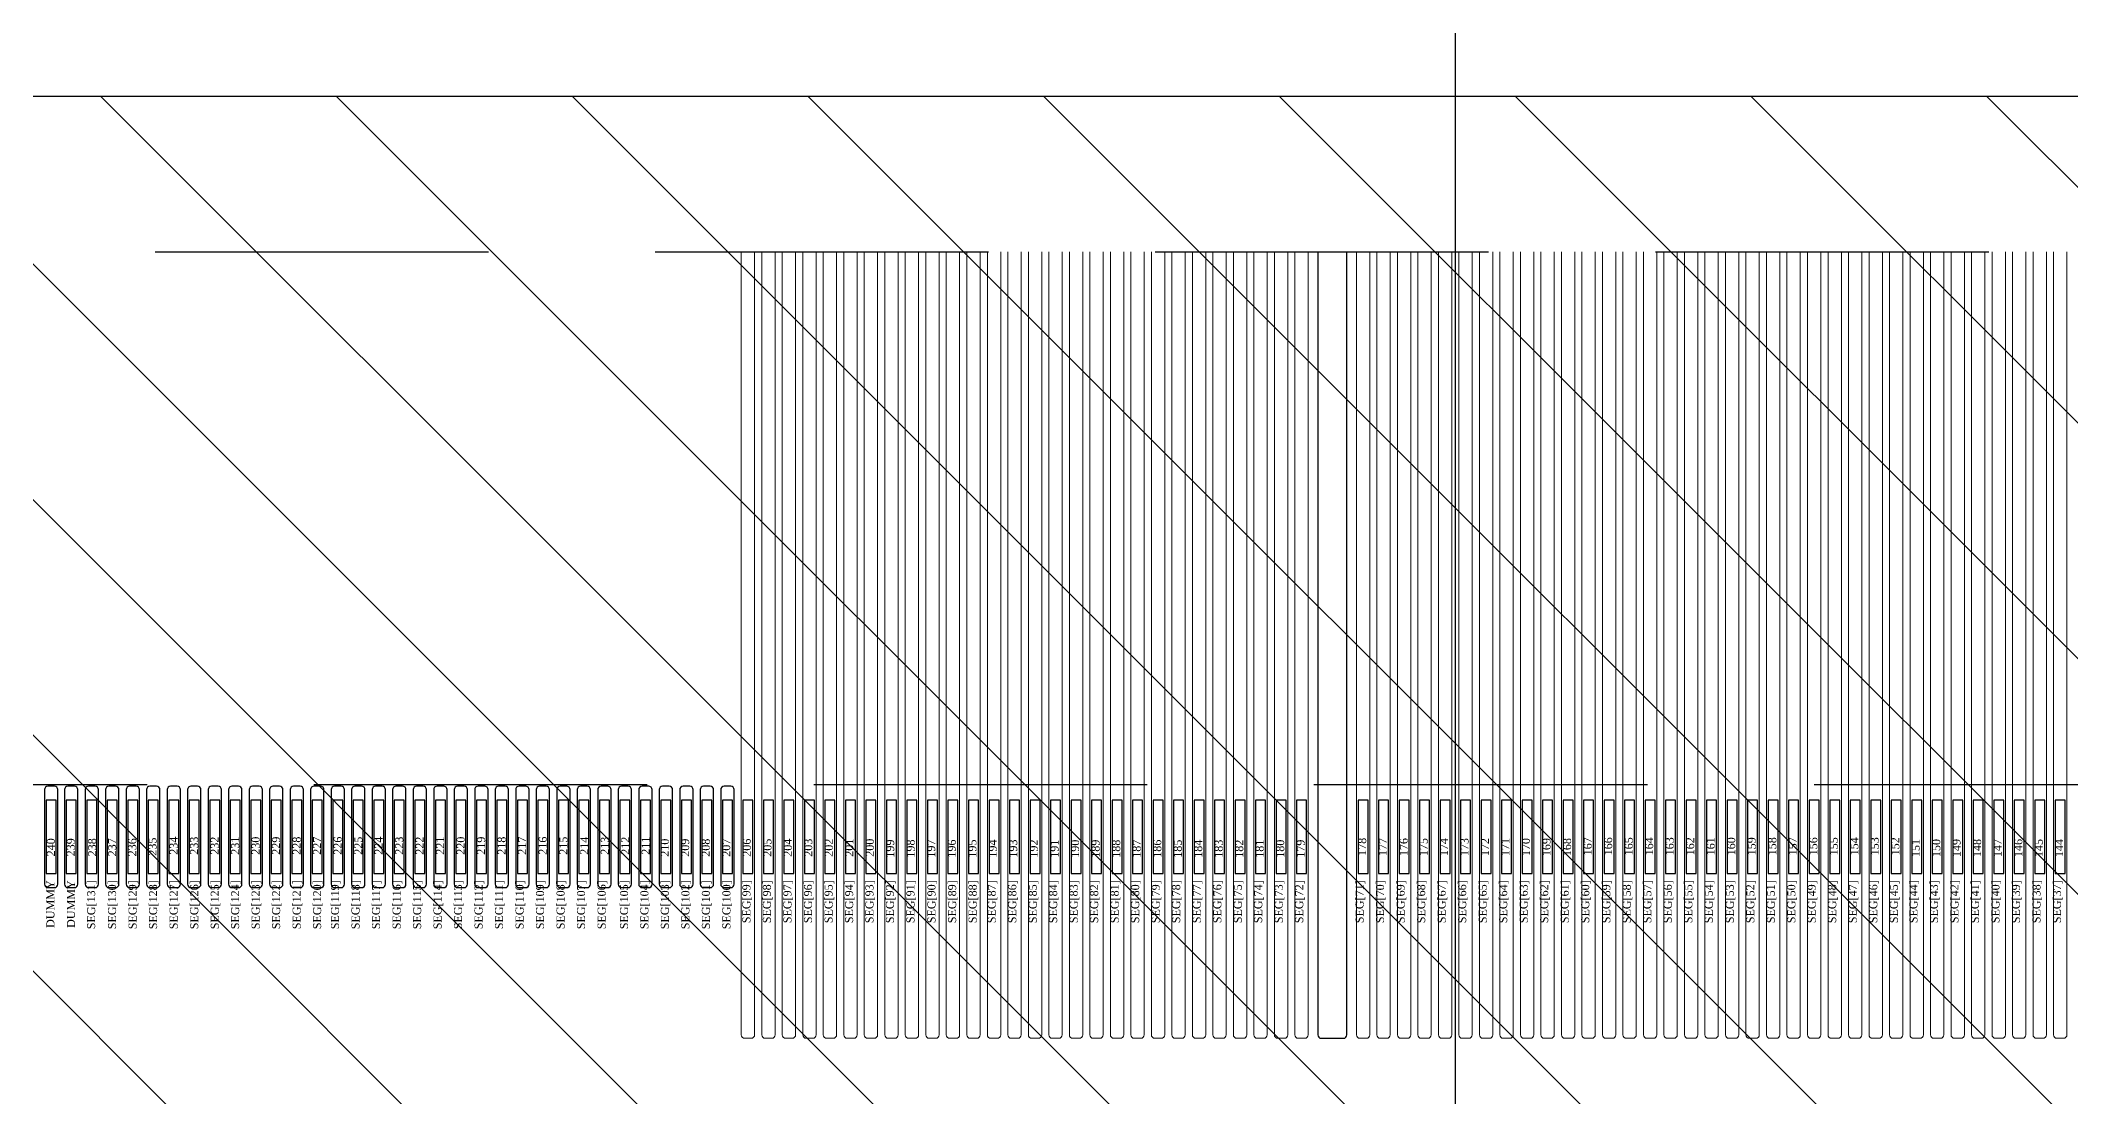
# Model space of a CAD drawing. Header units: millimetres. Extents: x -179 to 120, y 0 to 80.
# Drawn here: x -161.971 to -158.927, y 50.584 to 52.168 of the extents above; entities that cross this region are included whole.
import ezdxf
from ezdxf.enums import TextEntityAlignment as Align

# ---------------------------------------------------------------- set-up
doc = ezdxf.new("R2010")
doc.units = ezdxf.units.MM
doc.header["$MEASUREMENT"] = 0
for name, pattern in [('CENTER', [2, 1.25, -0.25, 0.25, -0.25]), ('DASHED', [0.75, 0.5, -0.25]), ('DIVIDE', [1.25, 0.5, -0.25, 0, -0.25, 0, -0.25])]:
    doc.linetypes.add(name, pattern=pattern)
for name, color, linetype in [('Center', 1, 'CENTER'), ('Cover', 3, 'DASHED'), ('Driver IC', 8, 'Continuous'), ('IC-Lay1', 1, 'Continuous'), ('ITO', 31, 'Continuous'), ('Tape', 6, 'Continuous')]:
    doc.layers.add(name, color=color, linetype=linetype)
doc.layers.add('IC-Lay2', color=3, linetype='Continuous', lineweight=0)
doc.styles.get("Standard").update_dxf_attribs({"font": 'TIMES.TTF'})

msp = doc.modelspace()

# ---------------------------------------------------------------- hatches: boundary and pattern name
at = {"layer": 'Tape'}
h = msp.add_hatch(dxfattribs=at)
h.set_pattern_fill('ANSI31', color=6, scale=2, angle=270, style=0)
h.set_pattern_definition([(315, (-26.21475, -60.95414), (0.1767767, 0.1767767), [])])
h.paths.add_polyline_path([(-162.9314, 49.2851), (-162.9314, 45.3851, 0.414214), (-162.6314, 45.0851), (-156.7314, 45.0851, 0.414214), (-156.4314, 45.3851), (-156.4314, 49.2851, -0.414214), (-156.1314, 49.5851), (-153.9814, 49.5851, 0.414214), (-153.6814, 49.8851), (-153.6814, 51.7851, 0.414214), (-153.9814, 52.0851), (-165.3814, 52.0851, 0.414214), (-165.6814, 51.7851), (-165.6814, 49.8851, 0.414214), (-165.3814, 49.5851), (-163.2314, 49.5851, -0.414214)])

# ---------------------------------------------------------------- linework, layer by layer
at = {"layer": 'Center', "ltscale": 2}
msp.add_line((-159.8494, 60.4517), (-159.8494, 38.4259), dxfattribs=at)
at = {"layer": 'Center', "linetype": 'DIVIDE'}
msp.add_lwpolyline([(-159.8494, 61.8917), (-159.8494, 47.8517)], dxfattribs=at)
at = {"layer": 'Cover', "color": 0}
msp.add_lwpolyline([(-152.6494, 51.8517), (-152.6494, 60.3517), (-167.0494, 60.3517), (-167.0494, 51.8517)], close=True, dxfattribs=at)
at = {"layer": 'Driver IC', "linetype": 'DASHED'}
msp.add_lwpolyline([(-162.3874, 50.2377), (-157.3114, 50.2377), (-157.3114, 51.0517), (-162.3874, 51.0517)], close=True, dxfattribs=at)
at = {"layer": 'IC-Lay1'}
for points in [[(-161.9625, 50.9187), (-161.9475, 50.9187), (-161.9475, 51.0287), (-161.9625, 51.0287)], [(-161.9325, 50.9187), (-161.9175, 50.9187), (-161.9175, 51.0287), (-161.9325, 51.0287)], [(-161.9017, 50.9187), (-161.8867, 50.9187), (-161.8867, 51.0287), (-161.9017, 51.0287)], [(-161.871, 50.9187), (-161.856, 50.9187), (-161.856, 51.0287), (-161.871, 51.0287)], [(-161.8402, 50.9187), (-161.8252, 50.9187), (-161.8252, 51.0287), (-161.8402, 51.0287)], [(-161.8095, 50.9187), (-161.7945, 50.9187), (-161.7945, 51.0287), (-161.8095, 51.0287)], [(-161.7787, 50.9187), (-161.7637, 50.9187), (-161.7637, 51.0287), (-161.7787, 51.0287)], [(-161.748, 50.9187), (-161.733, 50.9187), (-161.733, 51.0287), (-161.748, 51.0287)], [(-161.7172, 50.9187), (-161.7022, 50.9187), (-161.7022, 51.0287), (-161.7172, 51.0287)], [(-161.6865, 50.9187), (-161.6715, 50.9187), (-161.6715, 51.0287), (-161.6865, 51.0287)], [(-161.6557, 50.9187), (-161.6407, 50.9187), (-161.6407, 51.0287), (-161.6557, 51.0287)], [(-161.625, 50.9187), (-161.61, 50.9187), (-161.61, 51.0287), (-161.625, 51.0287)], [(-161.5942, 50.9187), (-161.5792, 50.9187), (-161.5792, 51.0287), (-161.5942, 51.0287)], [(-161.5635, 50.9187), (-161.5485, 50.9187), (-161.5485, 51.0287), (-161.5635, 51.0287)], [(-161.5327, 50.9187), (-161.5177, 50.9187), (-161.5177, 51.0287), (-161.5327, 51.0287)], [(-161.502, 50.9187), (-161.487, 50.9187), (-161.487, 51.0287), (-161.502, 51.0287)], [(-161.4712, 50.9187), (-161.4562, 50.9187), (-161.4562, 51.0287), (-161.4712, 51.0287)], [(-161.4405, 50.9187), (-161.4255, 50.9187), (-161.4255, 51.0287), (-161.4405, 51.0287)], [(-161.4097, 50.9187), (-161.3947, 50.9187), (-161.3947, 51.0287), (-161.4097, 51.0287)], [(-161.379, 50.9187), (-161.364, 50.9187), (-161.364, 51.0287), (-161.379, 51.0287)], [(-161.3482, 50.9187), (-161.3332, 50.9187), (-161.3332, 51.0287), (-161.3482, 51.0287)], [(-161.3175, 50.9187), (-161.3025, 50.9187), (-161.3025, 51.0287), (-161.3175, 51.0287)], [(-161.2867, 50.9187), (-161.2717, 50.9187), (-161.2717, 51.0287), (-161.2867, 51.0287)], [(-161.256, 50.9187), (-161.241, 50.9187), (-161.241, 51.0287), (-161.256, 51.0287)], [(-161.2252, 50.9187), (-161.2102, 50.9187), (-161.2102, 51.0287), (-161.2252, 51.0287)], [(-161.1945, 50.9187), (-161.1795, 50.9187), (-161.1795, 51.0287), (-161.1945, 51.0287)], [(-161.1637, 50.9187), (-161.1487, 50.9187), (-161.1487, 51.0287), (-161.1637, 51.0287)], [(-161.133, 50.9187), (-161.118, 50.9187), (-161.118, 51.0287), (-161.133, 51.0287)], [(-161.1022, 50.9187), (-161.0872, 50.9187), (-161.0872, 51.0287), (-161.1022, 51.0287)], [(-161.0715, 50.9187), (-161.0565, 50.9187), (-161.0565, 51.0287), (-161.0715, 51.0287)], [(-161.0407, 50.9187), (-161.0257, 50.9187), (-161.0257, 51.0287), (-161.0407, 51.0287)], [(-161.01, 50.9187), (-160.995, 50.9187), (-160.995, 51.0287), (-161.01, 51.0287)], [(-160.9792, 50.9187), (-160.9642, 50.9187), (-160.9642, 51.0287), (-160.9792, 51.0287)], [(-160.9485, 50.9187), (-160.9335, 50.9187), (-160.9335, 51.0287), (-160.9485, 51.0287)], [(-160.9177, 50.9187), (-160.9027, 50.9187), (-160.9027, 51.0287), (-160.9177, 51.0287)], [(-160.887, 50.9187), (-160.872, 50.9187), (-160.872, 51.0287), (-160.887, 51.0287)], [(-160.8562, 50.9187), (-160.8412, 50.9187), (-160.8412, 51.0287), (-160.8562, 51.0287)], [(-160.8255, 50.9187), (-160.8105, 50.9187), (-160.8105, 51.0287), (-160.8255, 51.0287)], [(-160.7947, 50.9187), (-160.7797, 50.9187), (-160.7797, 51.0287), (-160.7947, 51.0287)], [(-160.764, 50.9187), (-160.749, 50.9187), (-160.749, 51.0287), (-160.764, 51.0287)], [(-160.7332, 50.9187), (-160.7182, 50.9187), (-160.7182, 51.0287), (-160.7332, 51.0287)], [(-160.7025, 50.9187), (-160.6875, 50.9187), (-160.6875, 51.0287), (-160.7025, 51.0287)], [(-160.6717, 50.9187), (-160.6567, 50.9187), (-160.6567, 51.0287), (-160.6717, 51.0287)], [(-160.641, 50.9187), (-160.626, 50.9187), (-160.626, 51.0287), (-160.641, 51.0287)], [(-160.6102, 50.9187), (-160.5952, 50.9187), (-160.5952, 51.0287), (-160.6102, 51.0287)], [(-160.5795, 50.9187), (-160.5645, 50.9187), (-160.5645, 51.0287), (-160.5795, 51.0287)], [(-160.5487, 50.9187), (-160.5337, 50.9187), (-160.5337, 51.0287), (-160.5487, 51.0287)], [(-160.518, 50.9187), (-160.503, 50.9187), (-160.503, 51.0287), (-160.518, 51.0287)], [(-160.4872, 50.9187), (-160.4722, 50.9187), (-160.4722, 51.0287), (-160.4872, 51.0287)], [(-160.4565, 50.9187), (-160.4415, 50.9187), (-160.4415, 51.0287), (-160.4565, 51.0287)], [(-160.4257, 50.9187), (-160.4107, 50.9187), (-160.4107, 51.0287), (-160.4257, 51.0287)], [(-160.395, 50.9187), (-160.38, 50.9187), (-160.38, 51.0287), (-160.395, 51.0287)], [(-160.3642, 50.9187), (-160.3492, 50.9187), (-160.3492, 51.0287), (-160.3642, 51.0287)], [(-160.3335, 50.9187), (-160.3185, 50.9187), (-160.3185, 51.0287), (-160.3335, 51.0287)], [(-160.3027, 50.9187), (-160.2877, 50.9187), (-160.2877, 51.0287), (-160.3027, 51.0287)], [(-160.272, 50.9187), (-160.257, 50.9187), (-160.257, 51.0287), (-160.272, 51.0287)], [(-160.2412, 50.9187), (-160.2262, 50.9187), (-160.2262, 51.0287), (-160.2412, 51.0287)], [(-160.2105, 50.9187), (-160.1955, 50.9187), (-160.1955, 51.0287), (-160.2105, 51.0287)], [(-160.1797, 50.9187), (-160.1647, 50.9187), (-160.1647, 51.0287), (-160.1797, 51.0287)], [(-160.149, 50.9187), (-160.134, 50.9187), (-160.134, 51.0287), (-160.149, 51.0287)], [(-160.1182, 50.9187), (-160.1032, 50.9187), (-160.1032, 51.0287), (-160.1182, 51.0287)], [(-160.0875, 50.9187), (-160.0725, 50.9187), (-160.0725, 51.0287), (-160.0875, 51.0287)], [(-159.9952, 50.9187), (-159.9802, 50.9187), (-159.9802, 51.0287), (-159.9952, 51.0287)], [(-159.9645, 50.9187), (-159.9495, 50.9187), (-159.9495, 51.0287), (-159.9645, 51.0287)], [(-159.9337, 50.9187), (-159.9187, 50.9187), (-159.9187, 51.0287), (-159.9337, 51.0287)], [(-159.903, 50.9187), (-159.888, 50.9187), (-159.888, 51.0287), (-159.903, 51.0287)], [(-159.8722, 50.9187), (-159.8572, 50.9187), (-159.8572, 51.0287), (-159.8722, 51.0287)], [(-159.8415, 50.9187), (-159.8265, 50.9187), (-159.8265, 51.0287), (-159.8415, 51.0287)], [(-159.8107, 50.9187), (-159.7957, 50.9187), (-159.7957, 51.0287), (-159.8107, 51.0287)], [(-159.78, 50.9187), (-159.765, 50.9187), (-159.765, 51.0287), (-159.78, 51.0287)], [(-159.7492, 50.9187), (-159.7342, 50.9187), (-159.7342, 51.0287), (-159.7492, 51.0287)], [(-159.7185, 50.9187), (-159.7035, 50.9187), (-159.7035, 51.0287), (-159.7185, 51.0287)], [(-159.6877, 50.9187), (-159.6727, 50.9187), (-159.6727, 51.0287), (-159.6877, 51.0287)], [(-159.657, 50.9187), (-159.642, 50.9187), (-159.642, 51.0287), (-159.657, 51.0287)], [(-159.6262, 50.9187), (-159.6112, 50.9187), (-159.6112, 51.0287), (-159.6262, 51.0287)], [(-159.5955, 50.9187), (-159.5805, 50.9187), (-159.5805, 51.0287), (-159.5955, 51.0287)], [(-159.5647, 50.9187), (-159.5497, 50.9187), (-159.5497, 51.0287), (-159.5647, 51.0287)], [(-159.534, 50.9187), (-159.519, 50.9187), (-159.519, 51.0287), (-159.534, 51.0287)], [(-159.5032, 50.9187), (-159.4882, 50.9187), (-159.4882, 51.0287), (-159.5032, 51.0287)], [(-159.4725, 50.9187), (-159.4575, 50.9187), (-159.4575, 51.0287), (-159.4725, 51.0287)], [(-159.4417, 50.9187), (-159.4267, 50.9187), (-159.4267, 51.0287), (-159.4417, 51.0287)], [(-159.411, 50.9187), (-159.396, 50.9187), (-159.396, 51.0287), (-159.411, 51.0287)], [(-159.3802, 50.9187), (-159.3652, 50.9187), (-159.3652, 51.0287), (-159.3802, 51.0287)], [(-159.3495, 50.9187), (-159.3345, 50.9187), (-159.3345, 51.0287), (-159.3495, 51.0287)], [(-159.3187, 50.9187), (-159.3037, 50.9187), (-159.3037, 51.0287), (-159.3187, 51.0287)], [(-159.288, 50.9187), (-159.273, 50.9187), (-159.273, 51.0287), (-159.288, 51.0287)], [(-159.2572, 50.9187), (-159.2422, 50.9187), (-159.2422, 51.0287), (-159.2572, 51.0287)], [(-159.2265, 50.9187), (-159.2115, 50.9187), (-159.2115, 51.0287), (-159.2265, 51.0287)], [(-159.1957, 50.9187), (-159.1807, 50.9187), (-159.1807, 51.0287), (-159.1957, 51.0287)], [(-159.165, 50.9187), (-159.15, 50.9187), (-159.15, 51.0287), (-159.165, 51.0287)], [(-159.1342, 50.9187), (-159.1192, 50.9187), (-159.1192, 51.0287), (-159.1342, 51.0287)], [(-159.1035, 50.9187), (-159.0885, 50.9187), (-159.0885, 51.0287), (-159.1035, 51.0287)], [(-159.0727, 50.9187), (-159.0577, 50.9187), (-159.0577, 51.0287), (-159.0727, 51.0287)], [(-159.042, 50.9187), (-159.027, 50.9187), (-159.027, 51.0287), (-159.042, 51.0287)], [(-159.0112, 50.9187), (-158.9962, 50.9187), (-158.9962, 51.0287), (-159.0112, 51.0287)], [(-158.9805, 50.9187), (-158.9655, 50.9187), (-158.9655, 51.0287), (-158.9805, 51.0287)], [(-158.9497, 50.9187), (-158.9347, 50.9187), (-158.9347, 51.0287), (-158.9497, 51.0287)]]:
    msp.add_lwpolyline(points, close=True, dxfattribs=at)
at = {"layer": 'ITO', "linetype": 'ByBlock', "lineweight": 0}
for points in [[(-160.9002, 51.8517), (-160.9002, 50.6767, -0.414214), (-160.9052, 50.6717), (-160.9152, 50.6717, -0.414214), (-160.9202, 50.6767), (-160.9202, 51.8517)], [(-160.8695, 51.8517), (-160.8695, 50.6767, -0.414214), (-160.8745, 50.6717), (-160.8845, 50.6717, -0.414214), (-160.8895, 50.6767), (-160.8895, 51.8517)], [(-160.8387, 51.8517), (-160.8387, 50.6767, -0.414214), (-160.8437, 50.6717), (-160.8537, 50.6717, -0.414214), (-160.8587, 50.6767), (-160.8587, 51.8517)], [(-160.808, 51.8517), (-160.808, 50.6767, -0.414214), (-160.813, 50.6717), (-160.823, 50.6717, -0.414214), (-160.828, 50.6767), (-160.828, 51.8517)], [(-160.7772, 51.8517), (-160.7772, 50.6767, -0.414214), (-160.7822, 50.6717), (-160.7922, 50.6717, -0.414214), (-160.7972, 50.6767), (-160.7972, 51.8517)], [(-160.7465, 51.8517), (-160.7465, 50.6767, -0.414214), (-160.7515, 50.6717), (-160.7615, 50.6717, -0.414214), (-160.7665, 50.6767), (-160.7665, 51.8517)], [(-160.7157, 51.8517), (-160.7157, 50.6767, -0.414214), (-160.7207, 50.6717), (-160.7307, 50.6717, -0.414214), (-160.7357, 50.6767), (-160.7357, 51.8517)], [(-160.685, 51.8517), (-160.685, 50.6767, -0.414214), (-160.69, 50.6717), (-160.7, 50.6717, -0.414214), (-160.705, 50.6767), (-160.705, 51.8517)], [(-160.6542, 51.8517), (-160.6542, 50.6767, -0.414214), (-160.6592, 50.6717), (-160.6692, 50.6717, -0.414214), (-160.6742, 50.6767), (-160.6742, 51.8517)], [(-160.6235, 51.8517), (-160.6235, 50.6767, -0.414214), (-160.6285, 50.6717), (-160.6385, 50.6717, -0.414214), (-160.6435, 50.6767), (-160.6435, 51.8517)], [(-160.5927, 51.8517), (-160.5927, 50.6767, -0.414214), (-160.5977, 50.6717), (-160.6077, 50.6717, -0.414214), (-160.6127, 50.6767), (-160.6127, 51.8517)], [(-160.562, 51.8517), (-160.562, 50.6767, -0.414214), (-160.567, 50.6717), (-160.577, 50.6717, -0.414214), (-160.582, 50.6767), (-160.582, 51.8517)], [(-160.5312, 51.8517), (-160.5312, 50.6767, -0.414214), (-160.5362, 50.6717), (-160.5462, 50.6717, -0.414214), (-160.5512, 50.6767), (-160.5512, 51.8517)], [(-160.5005, 51.8517), (-160.5005, 50.6767, -0.414214), (-160.5055, 50.6717), (-160.5155, 50.6717, -0.414214), (-160.5205, 50.6767), (-160.5205, 51.8517)], [(-160.4697, 51.8517), (-160.4697, 50.6767, -0.414214), (-160.4747, 50.6717), (-160.4847, 50.6717, -0.414214), (-160.4897, 50.6767), (-160.4897, 51.8517)], [(-160.439, 51.8517), (-160.439, 50.6767, -0.414214), (-160.444, 50.6717), (-160.454, 50.6717, -0.414214), (-160.459, 50.6767), (-160.459, 51.8517)], [(-160.4082, 51.8517), (-160.4082, 50.6767, -0.414214), (-160.4132, 50.6717), (-160.4232, 50.6717, -0.414214), (-160.4282, 50.6767), (-160.4282, 51.8517)], [(-160.3775, 51.8517), (-160.3775, 50.6767, -0.414214), (-160.3825, 50.6717), (-160.3925, 50.6717, -0.414214), (-160.3975, 50.6767), (-160.3975, 51.8517)], [(-160.3467, 51.8517), (-160.3467, 50.6767, -0.414214), (-160.3517, 50.6717), (-160.3617, 50.6717, -0.414214), (-160.3667, 50.6767), (-160.3667, 51.8517)], [(-160.316, 51.8517), (-160.316, 50.6767, -0.414214), (-160.321, 50.6717), (-160.331, 50.6717, -0.414214), (-160.336, 50.6767), (-160.336, 51.8517)], [(-160.2852, 51.8517), (-160.2852, 50.6767, -0.414214), (-160.2902, 50.6717), (-160.3002, 50.6717, -0.414214), (-160.3052, 50.6767), (-160.3052, 51.8517)], [(-160.2545, 51.8517), (-160.2545, 50.6767, -0.414214), (-160.2595, 50.6717), (-160.2695, 50.6717, -0.414214), (-160.2745, 50.6767), (-160.2745, 51.8517)], [(-160.2237, 51.8517), (-160.2237, 50.6767, -0.414214), (-160.2287, 50.6717), (-160.2387, 50.6717, -0.414214), (-160.2437, 50.6767), (-160.2437, 51.8517)], [(-160.193, 51.8517), (-160.193, 50.6767, -0.414214), (-160.198, 50.6717), (-160.208, 50.6717, -0.414214), (-160.213, 50.6767), (-160.213, 51.8517)], [(-160.1622, 51.8517), (-160.1622, 50.6767, -0.414214), (-160.1672, 50.6717), (-160.1772, 50.6717, -0.414214), (-160.1822, 50.6767), (-160.1822, 51.8517)], [(-160.1315, 51.8517), (-160.1315, 50.6767, -0.414214), (-160.1365, 50.6717), (-160.1465, 50.6717, -0.414214), (-160.1515, 50.6767), (-160.1515, 51.8517)], [(-160.1007, 51.8517), (-160.1007, 50.6767, -0.414214), (-160.1057, 50.6717), (-160.1157, 50.6717, -0.414214), (-160.1207, 50.6767), (-160.1207, 51.8517)], [(-160.07, 51.8517), (-160.07, 50.6767, -0.414214), (-160.075, 50.6717), (-160.085, 50.6717, -0.414214), (-160.09, 50.6767), (-160.09, 51.8517)], [(-159.9777, 51.8517), (-159.9777, 50.6767, -0.414214), (-159.9827, 50.6717), (-159.9927, 50.6717, -0.414214), (-159.9977, 50.6767), (-159.9977, 51.8517)], [(-159.947, 51.8517), (-159.947, 50.6767, -0.414214), (-159.952, 50.6717), (-159.962, 50.6717, -0.414214), (-159.967, 50.6767), (-159.967, 51.8517)], [(-159.9162, 51.8517), (-159.9162, 50.6767, -0.414214), (-159.9212, 50.6717), (-159.9312, 50.6717, -0.414214), (-159.9362, 50.6767), (-159.9362, 51.8517)], [(-159.8855, 51.8517), (-159.8855, 50.6767, -0.414214), (-159.8905, 50.6717), (-159.9005, 50.6717, -0.414214), (-159.9055, 50.6767), (-159.9055, 51.8517)], [(-159.8547, 51.8517), (-159.8547, 50.6767, -0.414214), (-159.8597, 50.6717), (-159.8697, 50.6717, -0.414214), (-159.8747, 50.6767), (-159.8747, 51.8517)], [(-159.824, 51.8517), (-159.824, 50.6767, -0.414214), (-159.829, 50.6717), (-159.839, 50.6717, -0.414214), (-159.844, 50.6767), (-159.844, 51.8517)], [(-159.7932, 51.8517), (-159.7932, 50.6767, -0.414214), (-159.7982, 50.6717), (-159.8082, 50.6717, -0.414214), (-159.8132, 50.6767), (-159.8132, 51.8517)], [(-159.7625, 51.8517), (-159.7625, 50.6767, -0.414214), (-159.7675, 50.6717), (-159.7775, 50.6717, -0.414214), (-159.7825, 50.6767), (-159.7825, 51.8517)], [(-159.7317, 51.8517), (-159.7317, 50.6767, -0.414214), (-159.7367, 50.6717), (-159.7467, 50.6717, -0.414214), (-159.7517, 50.6767), (-159.7517, 51.8517)], [(-159.701, 51.8517), (-159.701, 50.6767, -0.414214), (-159.706, 50.6717), (-159.716, 50.6717, -0.414214), (-159.721, 50.6767), (-159.721, 51.8517)], [(-159.6702, 51.8517), (-159.6702, 50.6767, -0.414214), (-159.6752, 50.6717), (-159.6852, 50.6717, -0.414214), (-159.6902, 50.6767), (-159.6902, 51.8517)], [(-159.6395, 51.8517), (-159.6395, 50.6767, -0.414214), (-159.6445, 50.6717), (-159.6545, 50.6717, -0.414214), (-159.6595, 50.6767), (-159.6595, 51.8517)], [(-159.6087, 51.8517), (-159.6087, 50.6767, -0.414214), (-159.6137, 50.6717), (-159.6237, 50.6717, -0.414214), (-159.6287, 50.6767), (-159.6287, 51.8517)], [(-159.578, 51.8517), (-159.578, 50.6767, -0.414214), (-159.583, 50.6717), (-159.593, 50.6717, -0.414214), (-159.598, 50.6767), (-159.598, 51.8517)], [(-159.5472, 51.8517), (-159.5472, 50.6767, -0.414214), (-159.5522, 50.6717), (-159.5622, 50.6717, -0.414214), (-159.5672, 50.6767), (-159.5672, 51.8517)], [(-159.5165, 51.8517), (-159.5165, 50.6767, -0.414214), (-159.5215, 50.6717), (-159.5315, 50.6717, -0.414214), (-159.5365, 50.6767), (-159.5365, 51.8517)], [(-159.4857, 51.8517), (-159.4857, 50.6767, -0.414214), (-159.4907, 50.6717), (-159.5007, 50.6717, -0.414214), (-159.5057, 50.6767), (-159.5057, 51.8517)], [(-159.455, 51.8517), (-159.455, 50.6767, -0.414214), (-159.46, 50.6717), (-159.47, 50.6717, -0.414214), (-159.475, 50.6767), (-159.475, 51.8517)], [(-159.4242, 51.8517), (-159.4242, 50.6767, -0.414214), (-159.4292, 50.6717), (-159.4392, 50.6717, -0.414214), (-159.4442, 50.6767), (-159.4442, 51.8517)], [(-159.3935, 51.8517), (-159.3935, 50.6767, -0.414214), (-159.3985, 50.6717), (-159.4085, 50.6717, -0.414214), (-159.4135, 50.6767), (-159.4135, 51.8517)], [(-159.3627, 51.8517), (-159.3627, 50.6767, -0.414214), (-159.3677, 50.6717), (-159.3777, 50.6717, -0.414214), (-159.3827, 50.6767), (-159.3827, 51.8517)], [(-159.332, 51.8517), (-159.332, 50.6767, -0.414214), (-159.337, 50.6717), (-159.347, 50.6717, -0.414214), (-159.352, 50.6767), (-159.352, 51.8517)], [(-159.3012, 51.8517), (-159.3012, 50.6767, -0.414214), (-159.3062, 50.6717), (-159.3162, 50.6717, -0.414214), (-159.3212, 50.6767), (-159.3212, 51.8517)], [(-159.2705, 51.8517), (-159.2705, 50.6767, -0.414214), (-159.2755, 50.6717), (-159.2855, 50.6717, -0.414214), (-159.2905, 50.6767), (-159.2905, 51.8517)], [(-159.2397, 51.8517), (-159.2397, 50.6767, -0.414214), (-159.2447, 50.6717), (-159.2547, 50.6717, -0.414214), (-159.2597, 50.6767), (-159.2597, 51.8517)], [(-159.209, 51.8517), (-159.209, 50.6767, -0.414214), (-159.214, 50.6717), (-159.224, 50.6717, -0.414214), (-159.229, 50.6767), (-159.229, 51.8517)], [(-159.1782, 51.8517), (-159.1782, 50.6767, -0.414214), (-159.1832, 50.6717), (-159.1932, 50.6717, -0.414214), (-159.1982, 50.6767), (-159.1982, 51.8517)], [(-159.1475, 51.8517), (-159.1475, 50.6767, -0.414214), (-159.1525, 50.6717), (-159.1625, 50.6717, -0.414214), (-159.1675, 50.6767), (-159.1675, 51.8517)], [(-159.1167, 51.8517), (-159.1167, 50.6767, -0.414214), (-159.1217, 50.6717), (-159.1317, 50.6717, -0.414214), (-159.1367, 50.6767), (-159.1367, 51.8517)], [(-159.086, 51.8517), (-159.086, 50.6767, -0.414214), (-159.091, 50.6717), (-159.101, 50.6717, -0.414214), (-159.106, 50.6767), (-159.106, 51.8517)], [(-159.0552, 51.8517), (-159.0552, 50.6767, -0.414214), (-159.0602, 50.6717), (-159.0702, 50.6717, -0.414214), (-159.0752, 50.6767), (-159.0752, 51.8517)], [(-159.0245, 51.8517), (-159.0245, 50.6767, -0.414214), (-159.0295, 50.6717), (-159.0395, 50.6717, -0.414214), (-159.0445, 50.6767), (-159.0445, 51.8517)], [(-158.9937, 51.8517), (-158.9937, 50.6767, -0.414214), (-158.9987, 50.6717), (-159.0087, 50.6717, -0.414214), (-159.0137, 50.6767), (-159.0137, 51.8517)], [(-158.963, 51.8517), (-158.963, 50.6767, -0.414214), (-158.968, 50.6717), (-158.978, 50.6717, -0.414214), (-158.983, 50.6767), (-158.983, 51.8517)], [(-158.9322, 51.8517), (-158.9322, 50.6767, -0.414214), (-158.9372, 50.6717), (-158.9472, 50.6717, -0.414214), (-158.9522, 50.6767), (-158.9522, 51.8517)]]:
    msp.add_lwpolyline(points, format="xyb", dxfattribs=at)
at = {"layer": 'ITO'}
msp.add_lwpolyline([(-160.0557, 51.8517), (-160.0557, 50.6767, 0.414214), (-160.0507, 50.6717), (-160.017, 50.6717, 0.414214), (-160.012, 50.6767), (-160.012, 51.8517)], format="xyb", dxfattribs=at)
for points in [[(-161.96, 50.8977), (-161.95, 50.8977, 0.414214), (-161.945, 50.9027), (-161.945, 51.0447, 0.414214), (-161.95, 51.0497), (-161.96, 51.0497, 0.414214), (-161.965, 51.0447), (-161.965, 50.9027, 0.414214)], [(-161.93, 50.8977), (-161.92, 50.8977, 0.414214), (-161.915, 50.9027), (-161.915, 51.0447, 0.414214), (-161.92, 51.0497), (-161.93, 51.0497, 0.414214), (-161.935, 51.0447), (-161.935, 50.9027, 0.414214)], [(-161.8992, 50.8977), (-161.8892, 50.8977, 0.414214), (-161.8842, 50.9027), (-161.8842, 51.0447, 0.414214), (-161.8892, 51.0497), (-161.8992, 51.0497, 0.414214), (-161.9042, 51.0447), (-161.9042, 50.9027, 0.414214)], [(-161.8685, 50.8977), (-161.8585, 50.8977, 0.414214), (-161.8535, 50.9027), (-161.8535, 51.0447, 0.414214), (-161.8585, 51.0497), (-161.8685, 51.0497, 0.414214), (-161.8735, 51.0447), (-161.8735, 50.9027, 0.414214)], [(-161.8377, 50.8977), (-161.8277, 50.8977, 0.414214), (-161.8227, 50.9027), (-161.8227, 51.0447, 0.414214), (-161.8277, 51.0497), (-161.8377, 51.0497, 0.414214), (-161.8427, 51.0447), (-161.8427, 50.9027, 0.414214)], [(-161.807, 50.8977), (-161.797, 50.8977, 0.414214), (-161.792, 50.9027), (-161.792, 51.0447, 0.414214), (-161.797, 51.0497), (-161.807, 51.0497, 0.414214), (-161.812, 51.0447), (-161.812, 50.9027, 0.414214)], [(-161.7762, 50.8977), (-161.7662, 50.8977, 0.414214), (-161.7612, 50.9027), (-161.7612, 51.0447, 0.414214), (-161.7662, 51.0497), (-161.7762, 51.0497, 0.414214), (-161.7812, 51.0447), (-161.7812, 50.9027, 0.414214)], [(-161.7455, 50.8977), (-161.7355, 50.8977, 0.414214), (-161.7305, 50.9027), (-161.7305, 51.0447, 0.414214), (-161.7355, 51.0497), (-161.7455, 51.0497, 0.414214), (-161.7505, 51.0447), (-161.7505, 50.9027, 0.414214)], [(-161.7147, 50.8977), (-161.7047, 50.8977, 0.414214), (-161.6997, 50.9027), (-161.6997, 51.0447, 0.414214), (-161.7047, 51.0497), (-161.7147, 51.0497, 0.414214), (-161.7197, 51.0447), (-161.7197, 50.9027, 0.414214)], [(-161.684, 50.8977), (-161.674, 50.8977, 0.414214), (-161.669, 50.9027), (-161.669, 51.0447, 0.414214), (-161.674, 51.0497), (-161.684, 51.0497, 0.414214), (-161.689, 51.0447), (-161.689, 50.9027, 0.414214)], [(-161.6532, 50.8977), (-161.6432, 50.8977, 0.414214), (-161.6382, 50.9027), (-161.6382, 51.0447, 0.414214), (-161.6432, 51.0497), (-161.6532, 51.0497, 0.414214), (-161.6582, 51.0447), (-161.6582, 50.9027, 0.414214)], [(-161.6225, 50.8977), (-161.6125, 50.8977, 0.414214), (-161.6075, 50.9027), (-161.6075, 51.0447, 0.414214), (-161.6125, 51.0497), (-161.6225, 51.0497, 0.414214), (-161.6275, 51.0447), (-161.6275, 50.9027, 0.414214)], [(-161.5917, 50.8977), (-161.5817, 50.8977, 0.414214), (-161.5767, 50.9027), (-161.5767, 51.0447, 0.414214), (-161.5817, 51.0497), (-161.5917, 51.0497, 0.414214), (-161.5967, 51.0447), (-161.5967, 50.9027, 0.414214)], [(-161.561, 50.8977), (-161.551, 50.8977, 0.414214), (-161.546, 50.9027), (-161.546, 51.0447, 0.414214), (-161.551, 51.0497), (-161.561, 51.0497, 0.414214), (-161.566, 51.0447), (-161.566, 50.9027, 0.414214)], [(-161.5302, 50.8977), (-161.5202, 50.8977, 0.414214), (-161.5152, 50.9027), (-161.5152, 51.0447, 0.414214), (-161.5202, 51.0497), (-161.5302, 51.0497, 0.414214), (-161.5352, 51.0447), (-161.5352, 50.9027, 0.414214)], [(-161.4995, 50.8977), (-161.4895, 50.8977, 0.414214), (-161.4845, 50.9027), (-161.4845, 51.0447, 0.414214), (-161.4895, 51.0497), (-161.4995, 51.0497, 0.414214), (-161.5045, 51.0447), (-161.5045, 50.9027, 0.414214)], [(-161.4687, 50.8977), (-161.4587, 50.8977, 0.414214), (-161.4537, 50.9027), (-161.4537, 51.0447, 0.414214), (-161.4587, 51.0497), (-161.4687, 51.0497, 0.414214), (-161.4737, 51.0447), (-161.4737, 50.9027, 0.414214)], [(-161.438, 50.8977), (-161.428, 50.8977, 0.414214), (-161.423, 50.9027), (-161.423, 51.0447, 0.414214), (-161.428, 51.0497), (-161.438, 51.0497, 0.414214), (-161.443, 51.0447), (-161.443, 50.9027, 0.414214)], [(-161.4072, 50.8977), (-161.3972, 50.8977, 0.414214), (-161.3922, 50.9027), (-161.3922, 51.0447, 0.414214), (-161.3972, 51.0497), (-161.4072, 51.0497, 0.414214), (-161.4122, 51.0447), (-161.4122, 50.9027, 0.414214)], [(-161.3765, 50.8977), (-161.3665, 50.8977, 0.414214), (-161.3615, 50.9027), (-161.3615, 51.0447, 0.414214), (-161.3665, 51.0497), (-161.3765, 51.0497, 0.414214), (-161.3815, 51.0447), (-161.3815, 50.9027, 0.414214)], [(-161.3457, 50.8977), (-161.3357, 50.8977, 0.414214), (-161.3307, 50.9027), (-161.3307, 51.0447, 0.414214), (-161.3357, 51.0497), (-161.3457, 51.0497, 0.414214), (-161.3507, 51.0447), (-161.3507, 50.9027, 0.414214)], [(-161.315, 50.8977), (-161.305, 50.8977, 0.414214), (-161.3, 50.9027), (-161.3, 51.0447, 0.414214), (-161.305, 51.0497), (-161.315, 51.0497, 0.414214), (-161.32, 51.0447), (-161.32, 50.9027, 0.414214)], [(-161.2842, 50.8977), (-161.2742, 50.8977, 0.414214), (-161.2692, 50.9027), (-161.2692, 51.0447, 0.414214), (-161.2742, 51.0497), (-161.2842, 51.0497, 0.414214), (-161.2892, 51.0447), (-161.2892, 50.9027, 0.414214)], [(-161.2535, 50.8977), (-161.2435, 50.8977, 0.414214), (-161.2385, 50.9027), (-161.2385, 51.0447, 0.414214), (-161.2435, 51.0497), (-161.2535, 51.0497, 0.414214), (-161.2585, 51.0447), (-161.2585, 50.9027, 0.414214)], [(-161.2227, 50.8977), (-161.2127, 50.8977, 0.414214), (-161.2077, 50.9027), (-161.2077, 51.0447, 0.414214), (-161.2127, 51.0497), (-161.2227, 51.0497, 0.414214), (-161.2277, 51.0447), (-161.2277, 50.9027, 0.414214)], [(-161.192, 50.8977), (-161.182, 50.8977, 0.414214), (-161.177, 50.9027), (-161.177, 51.0447, 0.414214), (-161.182, 51.0497), (-161.192, 51.0497, 0.414214), (-161.197, 51.0447), (-161.197, 50.9027, 0.414214)], [(-161.1612, 50.8977), (-161.1512, 50.8977, 0.414214), (-161.1462, 50.9027), (-161.1462, 51.0447, 0.414214), (-161.1512, 51.0497), (-161.1612, 51.0497, 0.414214), (-161.1662, 51.0447), (-161.1662, 50.9027, 0.414214)], [(-161.1305, 50.8977), (-161.1205, 50.8977, 0.414214), (-161.1155, 50.9027), (-161.1155, 51.0447, 0.414214), (-161.1205, 51.0497), (-161.1305, 51.0497, 0.414214), (-161.1355, 51.0447), (-161.1355, 50.9027, 0.414214)], [(-161.0997, 50.8977), (-161.0897, 50.8977, 0.414214), (-161.0847, 50.9027), (-161.0847, 51.0447, 0.414214), (-161.0897, 51.0497), (-161.0997, 51.0497, 0.414214), (-161.1047, 51.0447), (-161.1047, 50.9027, 0.414214)], [(-161.069, 50.8977), (-161.059, 50.8977, 0.414214), (-161.054, 50.9027), (-161.054, 51.0447, 0.414214), (-161.059, 51.0497), (-161.069, 51.0497, 0.414214), (-161.074, 51.0447), (-161.074, 50.9027, 0.414214)], [(-161.0382, 50.8977), (-161.0282, 50.8977, 0.414214), (-161.0232, 50.9027), (-161.0232, 51.0447, 0.414214), (-161.0282, 51.0497), (-161.0382, 51.0497, 0.414214), (-161.0432, 51.0447), (-161.0432, 50.9027, 0.414214)], [(-161.0075, 50.8977), (-160.9975, 50.8977, 0.414214), (-160.9925, 50.9027), (-160.9925, 51.0447, 0.414214), (-160.9975, 51.0497), (-161.0075, 51.0497, 0.414214), (-161.0125, 51.0447), (-161.0125, 50.9027, 0.414214)], [(-160.9767, 50.8977), (-160.9667, 50.8977, 0.414214), (-160.9617, 50.9027), (-160.9617, 51.0447, 0.414214), (-160.9667, 51.0497), (-160.9767, 51.0497, 0.414214), (-160.9817, 51.0447), (-160.9817, 50.9027, 0.414214)], [(-160.946, 50.8977), (-160.936, 50.8977, 0.414214), (-160.931, 50.9027), (-160.931, 51.0447, 0.414214), (-160.936, 51.0497), (-160.946, 51.0497, 0.414214), (-160.951, 51.0447), (-160.951, 50.9027, 0.414214)]]:
    msp.add_lwpolyline(points, format="xyb", close=True, dxfattribs=at)
at = {"layer": 'Tape', "color": 6}
msp.add_line((-165.3814, 52.0851), (-153.9814, 52.0851), dxfattribs=at)

# ---------------------------------------------------------------- texts
at = {"layer": 'IC-Lay2'}
for s, p in [('240', (-161.9496, 50.9446)), ('239', (-161.9198, 50.9446)), ('238', (-161.8877, 50.9446)), ('237', (-161.8577, 50.9446)), ('236', (-161.8275, 50.9446)), ('235', (-161.7972, 50.9456)), ('234', (-161.7655, 50.947)), ('233', (-161.7348, 50.947)), ('232', (-161.704, 50.947)), ('231', (-161.6733, 50.947)), ('230', (-161.6425, 50.947)), ('229', (-161.6119, 50.947)), ('228', (-161.581, 50.947)), ('227', (-161.5504, 50.947)), ('226', (-161.5194, 50.947)), ('225', (-161.4885, 50.947)), ('224', (-161.458, 50.947)), ('223', (-161.4273, 50.947)), ('222', (-161.3965, 50.947)), ('221', (-161.3658, 50.947)), ('220', (-161.335, 50.947)), ('219', (-161.3044, 50.947)), ('218', (-161.2735, 50.947)), ('217', (-161.2429, 50.947)), ('216', (-161.2119, 50.947)), ('215', (-161.181, 50.947)), ('214', (-161.1497, 50.9469)), ('213', (-161.1189, 50.9469)), ('212', (-161.0882, 50.9469)), ('211', (-161.0575, 50.9469)), ('210', (-161.029, 50.944)), ('209', (-160.9984, 50.944)), ('208', (-160.9675, 50.944)), ('207', (-160.9368, 50.944)), ('206', (-160.9059, 50.944)), ('205', (-160.875, 50.944)), ('204', (-160.8445, 50.944)), ('203', (-160.8138, 50.944)), ('202', (-160.783, 50.944)), ('201', (-160.7523, 50.944)), ('200', (-160.7215, 50.944)), ('199', (-160.6909, 50.9427)), ('198', (-160.6602, 50.9427)), ('197', (-160.6294, 50.9427)), ('196', (-160.5985, 50.9427)), ('195', (-160.5677, 50.9427)), ('194', (-160.5372, 50.9427)), ('193', (-160.5064, 50.9427)), ('192', (-160.4757, 50.9427)), ('191', (-160.4444, 50.9425)), ('190', (-160.4137, 50.9425)), ('189', (-160.3829, 50.9425)), ('188', (-160.352, 50.9425)), ('187', (-160.3213, 50.9425)), ('186', (-160.2904, 50.9425)), ('185', (-160.2595, 50.9425)), ('184', (-160.229, 50.9425)), ('183', (-160.1983, 50.9425)), ('182', (-160.1675, 50.9425)), ('181', (-160.1368, 50.9425)), ('180', (-160.106, 50.9425)), ('179', (-160.0754, 50.9425)), ('178', (-159.9831, 50.9453)), ('177', (-159.9522, 50.9449)), ('176', (-159.9208, 50.9449)), ('175', (-159.891, 50.9449)), ('174', (-159.8606, 50.9449)), ('173', (-159.8297, 50.9449)), ('172', (-159.7991, 50.9449)), ('171', (-159.7684, 50.9449)), ('170', (-159.7375, 50.9449)), ('169', (-159.7067, 50.9449)), ('168', (-159.6758, 50.9449)), ('167', (-159.6449, 50.9461)), ('166', (-159.6142, 50.9461)), ('165', (-159.5834, 50.9461)), ('164', (-159.5527, 50.9461)), ('163', (-159.5219, 50.9461)), ('162', (-159.4912, 50.9461)), ('161', (-159.4604, 50.9461)), ('160', (-159.4297, 50.9461)), ('159', (-159.399, 50.9461)), ('158', (-159.3681, 50.9461)), ('157', (-159.3374, 50.9461)), ('156', (-159.3066, 50.9461)), ('155', (-159.2759, 50.9461)), ('154', (-159.2451, 50.9461)), ('153', (-159.2144, 50.9461)), ('152', (-159.1836, 50.9461)), ('151', (-159.1529, 50.9435)), ('150', (-159.1222, 50.9435)), ('149', (-159.0918, 50.9435)), ('148', (-159.0609, 50.9435)), ('147', (-159.0303, 50.9435)), ('146', (-158.9992, 50.9435)), ('145', (-158.9684, 50.9435)), ('144', (-158.9379, 50.9435))]:
    msp.add_text(s, height=0.012, rotation=90, dxfattribs=at).set_placement(p)
for s, p in [('DUMMY', (-161.9562, 50.9087)), ('DUMMY', (-161.9254, 50.9087)), ('SEG[131]', (-161.8952, 50.9087)), ('SEG[130]', (-161.8638, 50.9087)), ('SEG[129]', (-161.833, 50.9087)), ('SEG[128]', (-161.8023, 50.9087)), ('SEG[127]', (-161.7715, 50.9087)), ('SEG[126]', (-161.7406, 50.9087)), ('SEG[125]', (-161.7098, 50.9087)), ('SEG[124]', (-161.6793, 50.9087)), ('SEG[123]', (-161.6485, 50.9087)), ('SEG[122]', (-161.6178, 50.9087)), ('SEG[121]', (-161.587, 50.9087)), ('SEG[120]', (-161.5563, 50.9087)), ('SEG[119]', (-161.5295, 50.9087)), ('SEG[118]', (-161.4987, 50.9087)), ('SEG[117]', (-161.468, 50.9087)), ('SEG[116]', (-161.4371, 50.9087)), ('SEG[115]', (-161.4063, 50.9087)), ('SEG[114]', (-161.3757, 50.9087)), ('SEG[113]', (-161.345, 50.9087)), ('SEG[112]', (-161.3142, 50.9087)), ('SEG[111]', (-161.2835, 50.9087)), ('SEG[110]', (-161.2527, 50.9087)), ('SEG[109]', (-161.222, 50.9087)), ('SEG[108]', (-161.1912, 50.9087)), ('SEG[107]', (-161.1605, 50.9087)), ('SEG[106]', (-161.1296, 50.9087)), ('SEG[105]', (-161.096, 50.9087)), ('SEG[104]', (-161.0655, 50.9087)), ('SEG[103]', (-161.0348, 50.9087)), ('SEG[102]', (-161.004, 50.9087)), ('SEG[101]', (-160.9733, 50.9087)), ('SEG[100]', (-160.9425, 50.9087)), ('SEG[99]', (-160.9125, 50.9087)), ('SEG[98]', (-160.8818, 50.9087)), ('SEG[97]', (-160.851, 50.9087)), ('SEG[96]', (-160.8201, 50.9087)), ('SEG[95]', (-160.7893, 50.9087)), ('SEG[94]', (-160.7585, 50.9087)), ('SEG[93]', (-160.728, 50.9087)), ('SEG[92]', (-160.6973, 50.9087)), ('SEG[91]', (-160.6665, 50.9087)), ('SEG[90]', (-160.635, 50.9087)), ('SEG[89]', (-160.604, 50.9087)), ('SEG[88]', (-160.5733, 50.9087)), ('SEG[87]', (-160.5447, 50.9087)), ('SEG[86]', (-160.5138, 50.9087)), ('SEG[85]', (-160.483, 50.9087)), ('SEG[84]', (-160.4525, 50.9087)), ('SEG[83]', (-160.4217, 50.9087)), ('SEG[82]', (-160.391, 50.9087)), ('SEG[81]', (-160.3602, 50.9087)), ('SEG[80]', (-160.3295, 50.9087)), ('SEG[79]', (-160.2987, 50.9087)), ('SEG[78]', (-160.268, 50.9087)), ('SEG[77]', (-160.2372, 50.9087)), ('SEG[76]', (-160.2063, 50.9087)), ('SEG[75]', (-160.1755, 50.9087)), ('SEG[74]', (-160.145, 50.9087)), ('SEG[73]', (-160.1142, 50.9087)), ('SEG[72]', (-160.0835, 50.9087)), ('SEG[71]', (-159.993, 50.9087)), ('SEG[70]', (-159.9623, 50.9087)), ('SEG[69]', (-159.9314, 50.9087)), ('SEG[68]', (-159.9006, 50.9087)), ('SEG[67]', (-159.8699, 50.9087)), ('SEG[66]', (-159.8391, 50.9087)), ('SEG[65]', (-159.8083, 50.9087)), ('SEG[64]', (-159.7776, 50.9087)), ('SEG[63]', (-159.7469, 50.9087)), ('SEG[62]', (-159.7161, 50.9087)), ('SEG[61]', (-159.6854, 50.9087)), ('SEG[60]', (-159.6546, 50.9087)), ('SEG[59]', (-159.623, 50.9087)), ('SEG[58]', (-159.5922, 50.9087)), ('SEG[57]', (-159.5615, 50.9087)), ('SEG[56]', (-159.5307, 50.9087)), ('SEG[55]', (-159.5, 50.9087)), ('SEG[54]', (-159.4692, 50.9087)), ('SEG[53]', (-159.4377, 50.9087)), ('SEG[52]', (-159.407, 50.9087)), ('SEG[51]', (-159.3762, 50.9087)), ('SEG[50]', (-159.3455, 50.9087)), ('SEG[49]', (-159.315, 50.9087)), ('SEG[48]', (-159.2842, 50.9087)), ('SEG[47]', (-159.2535, 50.9087)), ('SEG[46]', (-159.2226, 50.9087)), ('SEG[45]', (-159.1917, 50.9087)), ('SEG[44]', (-159.1624, 50.9087)), ('SEG[43]', (-159.1316, 50.9087)), ('SEG[42]', (-159.1009, 50.9087)), ('SEG[41]', (-159.0701, 50.9087)), ('SEG[40]', (-159.0394, 50.9087)), ('SEG[39]', (-159.0086, 50.9087)), ('SEG[38]', (-158.9779, 50.9087)), ('SEG[37]', (-158.9471, 50.9087))]:
    msp.add_text(s, height=0.012, rotation=90, dxfattribs=at).set_placement(p, align=Align.MIDDLE_RIGHT)

doc.saveas('drawing.dxf')
